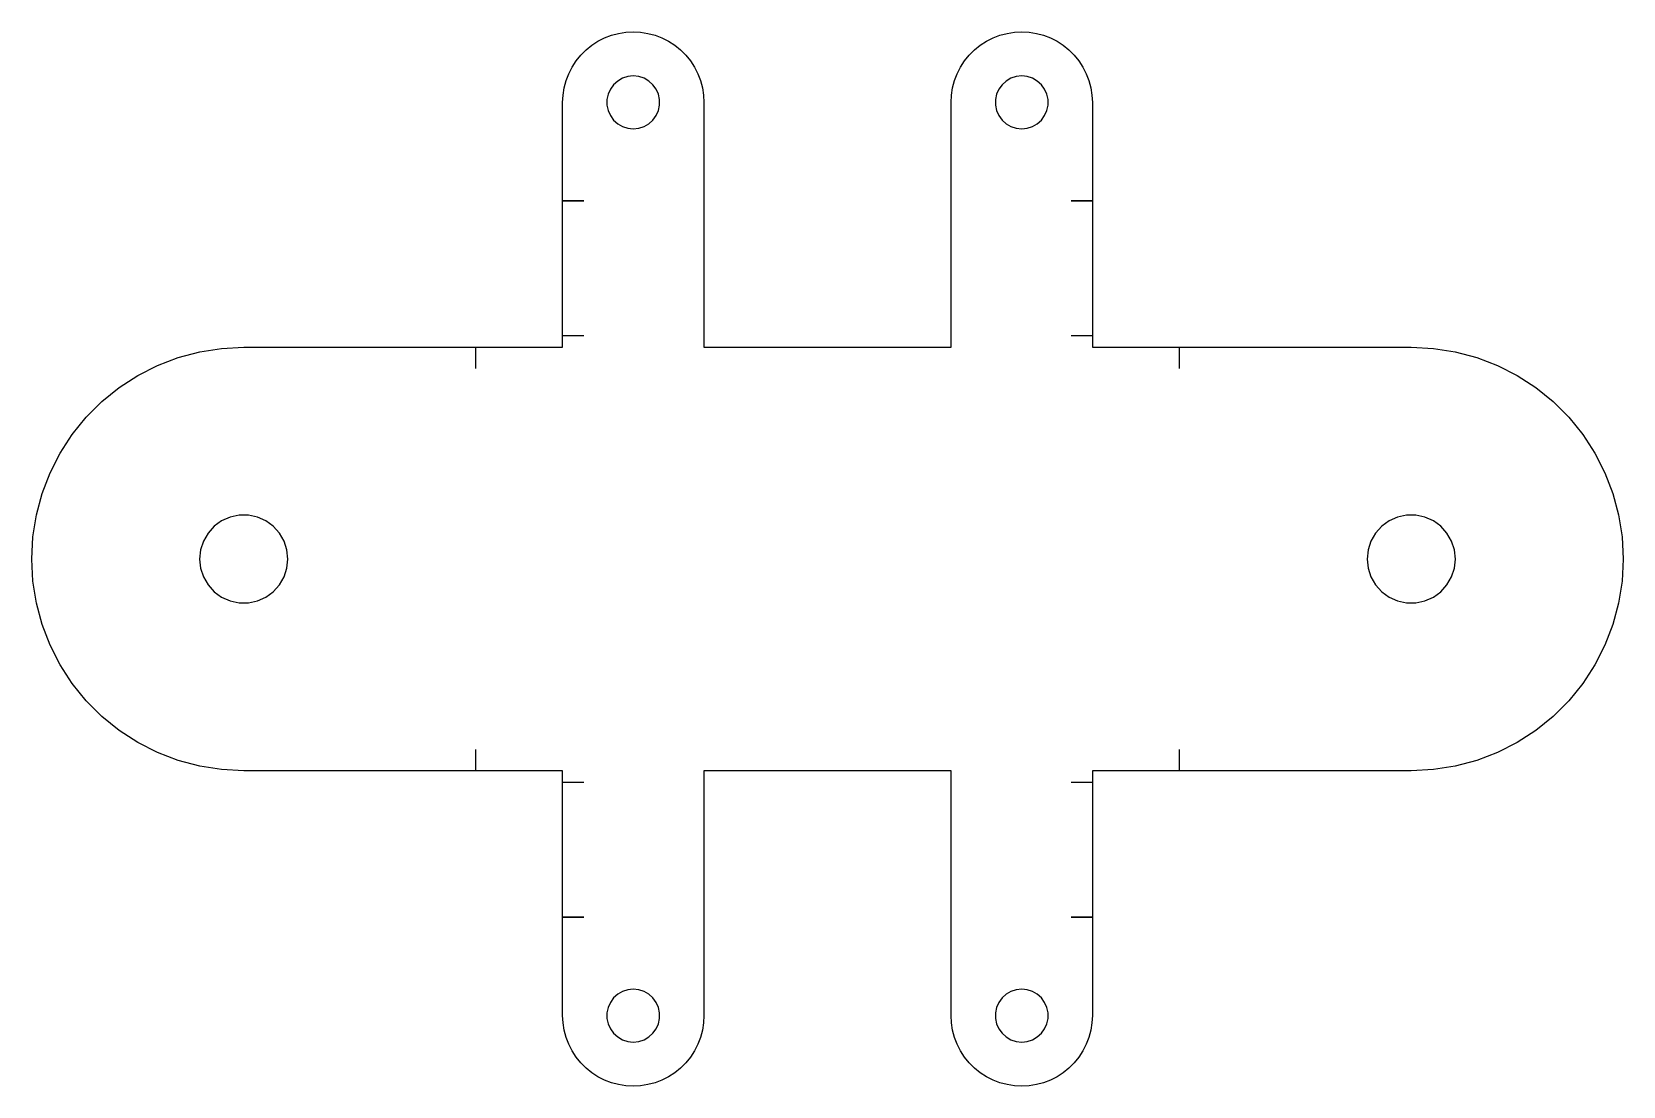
# Model space of a CAD drawing. Header units: metres. Extents: x -225 to 225, y -149 to 149.
import ezdxf

# ---------------------------------------------------------------- set-up
doc = ezdxf.new("R2010")
doc.units = ezdxf.units.M
doc.layers.add('BEND_LINES', color=1, linetype='Continuous')
doc.layers.add('CUT', color=3, linetype='Continuous')

msp = doc.modelspace()

# ---------------------------------------------------------------- linework, layer by layer
at = {"layer": 'BEND_LINES'}
for p, q in [((-75, 101.47), (-69, 101.47)), ((-69, 101.47), (-75, 101.47)), ((69, 101.47), (75, 101.47)), ((75, 101.47), (69, 101.47)), ((-75, 63.3), (-69, 63.3)), ((-75, 63.3), (-69, 63.3)), ((69, 63.3), (75, 63.3)), ((69, 63.3), (75, 63.3)), ((-99.65, 60), (-99.65, 54)), ((99.65, 54), (99.65, 60)), ((-99.65, -54), (-99.65, -60)), ((99.65, -60), (99.65, -54)), ((-69, -63.3), (-75, -63.3)), ((-69, -63.3), (-75, -63.3)), ((75, -63.3), (69, -63.3)), ((75, -63.3), (69, -63.3)), ((-69, -101.47), (-75, -101.47)), ((-75, -101.47), (-69, -101.47)), ((75, -101.47), (69, -101.47)), ((69, -101.47), (75, -101.47))]:
    msp.add_line(p, q, dxfattribs=at)
at = {"layer": 'CUT'}
for points in [[(-43.24, -145.52), (-45, -146.66), (-46.87, -147.61), (-48.82, -148.36), (-50.84, -148.9), (-52.91, -149.23), (-55, -149.34), (-57.09, -149.23), (-59.16, -148.9), (-61.18, -148.36), (-63.13, -147.61), (-65, -146.66), (-66.76, -145.52), (-68.38, -144.2), (-69.86, -142.72), (-71.18, -141.09), (-72.32, -139.34), (-73.27, -137.47), (-74.02, -135.52), (-74.56, -133.5), (-74.89, -131.43), (-75, -129.34), (-75, -111.34), (-75, -96.6), (-75, -69.6), (-75, -60), (-94, -60), (-111.31, -60), (-165.31, -60), (-171.58, -59.67), (-177.78, -58.69), (-183.85, -57.06), (-189.71, -54.81), (-195.31, -51.96), (-200.58, -48.54), (-205.46, -44.59), (-209.9, -40.15), (-213.85, -35.27), (-217.27, -30), (-220.12, -24.4), (-222.37, -18.54), (-224, -12.47), (-224.98, -6.27), (-225.31, 0), (-224.98, 6.27), (-224, 12.47), (-222.37, 18.54), (-220.12, 24.4), (-217.27, 30), (-213.85, 35.27), (-209.9, 40.15), (-205.46, 44.59), (-200.58, 48.54), (-195.31, 51.96), (-189.71, 54.81), (-183.85, 57.06), (-177.78, 58.69), (-171.58, 59.67), (-165.31, 60), (-111.31, 60), (-94, 60), (-75, 60), (-75, 69.6), (-75, 96.6), (-75, 111.34), (-75, 129.34), (-74.89, 131.43), (-74.56, 133.5), (-74.02, 135.52), (-73.27, 137.47), (-72.32, 139.34), (-71.18, 141.09), (-69.86, 142.72), (-68.38, 144.2), (-66.76, 145.52), (-65, 146.66), (-63.13, 147.61), (-61.18, 148.36), (-59.16, 148.9), (-57.09, 149.23), (-55, 149.34), (-52.91, 149.23), (-50.84, 148.9), (-48.82, 148.36), (-46.87, 147.61), (-45, 146.66), (-43.24, 145.52), (-41.62, 144.2), (-40.14, 142.72), (-38.82, 141.09), (-37.68, 139.34), (-36.73, 137.47), (-35.98, 135.52), (-35.44, 133.5), (-35.11, 131.43), (-35, 129.34), (-35, 111.34), (-35, 96.6), (-35, 69.6), (-35, 60), (35, 60), (35, 69.6), (35, 96.6), (35, 111.34), (35, 129.34), (35.11, 131.43), (35.44, 133.5), (35.98, 135.52), (36.73, 137.47), (37.68, 139.34), (38.82, 141.09), (40.14, 142.72), (41.62, 144.2), (43.24, 145.52), (45, 146.66), (46.87, 147.61), (48.82, 148.36), (50.84, 148.9), (52.91, 149.23), (55, 149.34), (57.09, 149.23), (59.16, 148.9), (61.18, 148.36), (63.13, 147.61), (65, 146.66), (66.76, 145.52), (68.38, 144.2), (69.86, 142.72), (71.18, 141.09), (72.32, 139.34), (73.27, 137.47), (74.02, 135.52), (74.56, 133.5), (74.89, 131.43), (75, 129.34), (75, 111.34), (75, 96.6), (75, 69.6), (75, 60), (94, 60), (111.31, 60), (165.31, 60), (171.58, 59.67), (177.78, 58.69), (183.85, 57.06), (189.71, 54.81), (195.31, 51.96), (200.58, 48.54), (205.46, 44.59), (209.9, 40.15), (213.85, 35.27), (217.27, 30), (220.12, 24.4), (222.37, 18.54), (224, 12.47), (224.98, 6.27), (225.31, 0), (224.98, -6.27), (224, -12.47), (222.37, -18.54), (220.12, -24.4), (217.27, -30), (213.85, -35.27), (209.9, -40.15), (205.46, -44.59), (200.58, -48.54), (195.31, -51.96), (189.71, -54.81), (183.85, -57.06), (177.78, -58.69), (171.58, -59.67), (165.31, -60), (111.31, -60), (94, -60), (75, -60), (75, -69.6), (75, -96.6), (75, -111.34), (75, -129.34), (74.89, -131.43), (74.56, -133.5), (74.02, -135.52), (73.27, -137.47), (72.32, -139.34), (71.18, -141.09), (69.86, -142.72), (68.38, -144.2), (66.76, -145.52), (65, -146.66), (63.13, -147.61), (61.18, -148.36), (59.16, -148.9), (57.09, -149.23), (55, -149.34), (52.91, -149.23), (50.84, -148.9), (48.82, -148.36), (46.87, -147.61), (45, -146.66), (43.24, -145.52), (41.62, -144.2), (40.14, -142.72), (38.82, -141.09), (37.68, -139.34), (36.73, -137.47), (35.98, -135.52), (35.44, -133.5), (35.11, -131.43), (35, -129.34), (35, -111.34), (35, -96.6), (35, -69.6), (35, -60), (-35, -60), (-35, -69.6), (-35, -96.6), (-35, -111.34), (-35, -129.34), (-35.11, -131.43), (-35.44, -133.5), (-35.98, -135.52), (-36.73, -137.47), (-37.68, -139.34), (-38.82, -141.09), (-40.14, -142.72), (-41.62, -144.2), (-43.24, -145.52)], [(-47.87, 131.65), (-48.51, 133.09), (-49.43, 134.35), (-50.59, 135.4), (-51.95, 136.19), (-53.44, 136.67), (-55, 136.84), (-56.56, 136.67), (-58.05, 136.19), (-59.41, 135.4), (-60.57, 134.35), (-61.49, 133.09), (-62.13, 131.65), (-62.46, 130.12), (-62.46, 128.55), (-62.13, 127.02), (-61.49, 125.59), (-60.57, 124.32), (-59.41, 123.27), (-58.05, 122.48), (-56.56, 122), (-55, 121.84), (-53.44, 122), (-51.95, 122.48), (-50.59, 123.27), (-49.43, 124.32), (-48.51, 125.59), (-47.87, 127.02), (-47.54, 128.55), (-47.54, 130.12), (-47.87, 131.65)], [(47.54, 130.12), (47.54, 128.55), (47.87, 127.02), (48.51, 125.59), (49.43, 124.32), (50.59, 123.27), (51.95, 122.48), (53.44, 122), (55, 121.84), (56.56, 122), (58.05, 122.48), (59.41, 123.27), (60.57, 124.32), (61.49, 125.59), (62.13, 127.02), (62.46, 128.55), (62.46, 130.12), (62.13, 131.65), (61.49, 133.09), (60.57, 134.35), (59.41, 135.4), (58.05, 136.19), (56.56, 136.67), (55, 136.84), (53.44, 136.67), (51.95, 136.19), (50.59, 135.4), (49.43, 134.35), (48.51, 133.09), (47.87, 131.65), (47.54, 130.12)], [(-156.95, -9.29), (-155.2, -7.35), (-153.89, -5.08), (-153.08, -2.6), (-152.81, 0), (-153.08, 2.6), (-153.89, 5.08), (-155.2, 7.35), (-156.95, 9.29), (-159.06, 10.82), (-161.45, 11.89), (-164, 12.43), (-166.62, 12.43), (-169.17, 11.89), (-171.56, 10.82), (-173.67, 9.29), (-175.42, 7.35), (-176.73, 5.08), (-177.54, 2.6), (-177.81, 0), (-177.54, -2.6), (-176.73, -5.08), (-175.42, -7.35), (-173.67, -9.29), (-171.56, -10.82), (-169.17, -11.89), (-166.62, -12.43), (-164, -12.43), (-161.45, -11.89), (-159.06, -10.82), (-156.95, -9.29)], [(164, 12.43), (161.45, 11.89), (159.06, 10.82), (156.95, 9.29), (155.2, 7.35), (153.89, 5.08), (153.08, 2.6), (152.81, 0), (153.08, -2.6), (153.89, -5.08), (155.2, -7.35), (156.95, -9.29), (159.06, -10.82), (161.45, -11.89), (164, -12.43), (166.62, -12.43), (169.17, -11.89), (171.56, -10.82), (173.67, -9.29), (175.42, -7.35), (176.73, -5.08), (177.54, -2.6), (177.81, 0), (177.54, 2.6), (176.73, 5.08), (175.42, 7.35), (173.67, 9.29), (171.56, 10.82), (169.17, 11.89), (166.62, 12.43), (164, 12.43)], [(-60.57, -134.35), (-59.41, -135.4), (-58.05, -136.19), (-56.56, -136.67), (-55, -136.84), (-53.44, -136.67), (-51.95, -136.19), (-50.59, -135.4), (-49.43, -134.35), (-48.51, -133.09), (-47.87, -131.65), (-47.54, -130.12), (-47.54, -128.55), (-47.87, -127.02), (-48.51, -125.59), (-49.43, -124.32), (-50.59, -123.27), (-51.95, -122.48), (-53.44, -122), (-55, -121.84), (-56.56, -122), (-58.05, -122.48), (-59.41, -123.27), (-60.57, -124.32), (-61.49, -125.59), (-62.13, -127.02), (-62.46, -128.55), (-62.46, -130.12), (-62.13, -131.65), (-61.49, -133.09), (-60.57, -134.35)], [(62.46, -128.55), (62.13, -127.02), (61.49, -125.59), (60.57, -124.32), (59.41, -123.27), (58.05, -122.48), (56.56, -122), (55, -121.84), (53.44, -122), (51.95, -122.48), (50.59, -123.27), (49.43, -124.32), (48.51, -125.59), (47.87, -127.02), (47.54, -128.55), (47.54, -130.12), (47.87, -131.65), (48.51, -133.09), (49.43, -134.35), (50.59, -135.4), (51.95, -136.19), (53.44, -136.67), (55, -136.84), (56.56, -136.67), (58.05, -136.19), (59.41, -135.4), (60.57, -134.35), (61.49, -133.09), (62.13, -131.65), (62.46, -130.12), (62.46, -128.55)]]:
    msp.add_lwpolyline(points, dxfattribs=at)

doc.saveas('drawing.dxf')
